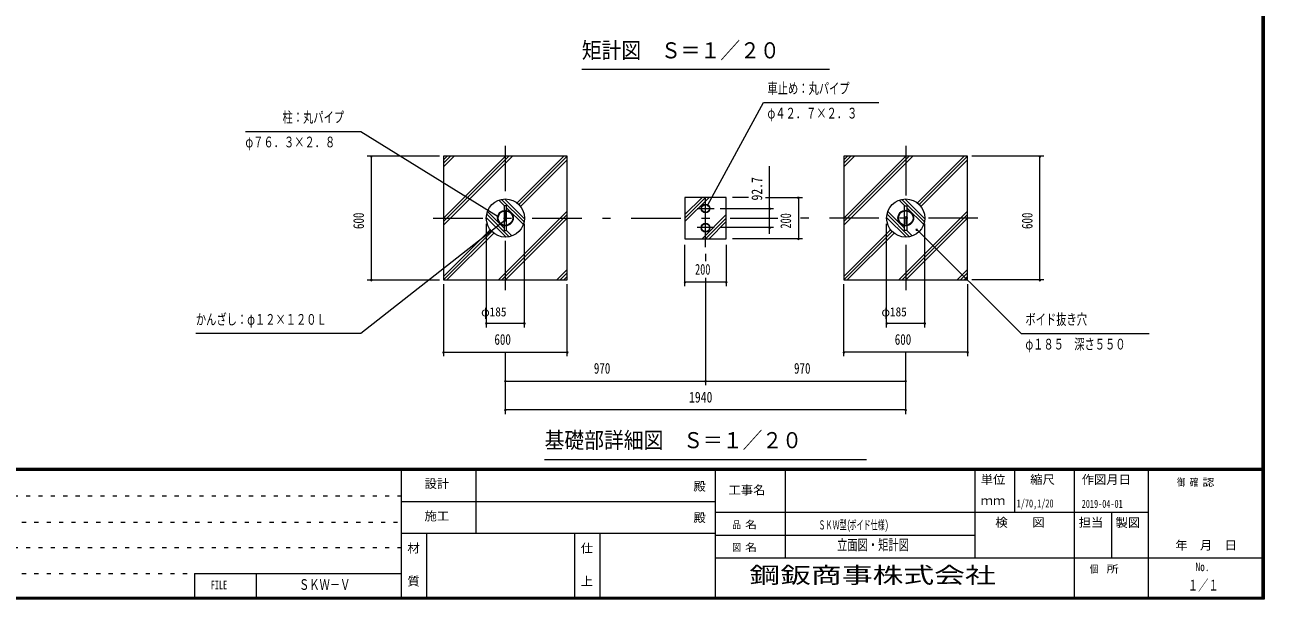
# Model space of a CAD drawing. Units: millimetres, scale not verified, with parts at other scales. Extents: x -30064 to 30064, y -14150 to 14150.
# Drawn here: x 9042 to 30064, y -14150 to -4402 of the extents above; entities that cross this region are included whole.
import ezdxf
from ezdxf.enums import TextEntityAlignment as Align

# ---------------------------------------------------------------- set-up
doc = ezdxf.new("R2010")
doc.units = ezdxf.units.MM
doc.header["$LTSCALE"] = 70
doc.linetypes.add('USER1', pattern=[3, 1, -2])
doc.linetypes.add('USER3', pattern=[24, 12, -5, 2, -5])
doc.layers.add('0-1_0-F', color=7, linetype='Continuous')
for name, color, linetype, lineweight in [('0-6_2-0BOLD', 7, 'Continuous', 18), ('0-8_2-2CENTER', 3, 'USER3', 18), ('0-A_2-5DIM', 3, 'Continuous', 18), ('0-B_2-6HATCH', 2, 'Continuous', 18), ('0-C_F-F', 5, 'Continuous', 18)]:
    doc.layers.add(name, color=color, linetype=linetype, lineweight=lineweight)
doc.styles.add('ＭＳ ゴシック', font='')
doc.styles.get('ＭＳ ゴシック').set_extended_font_data('MS Gothic')

msp = doc.modelspace()

# ---------------------------------------------------------------- linework, layer by layer
at = {"layer": '0-6_2-0BOLD'}
for p, q in [((17172.5, -7560.17), (17172.5, -7804.03)), ((17214.51, -7804.03), (17214.51, -7560.17)), ((23962.51, -7804.03), (23962.51, -7560.17)), ((24004.51, -7560.17), (24004.51, -7804.03)), ((17214.51, -7892.1), (17214.51, -7813.96)), ((24004.51, -7813.96), (24004.51, -7892.1))]:
    msp.add_line(p, q, dxfattribs=at)
for points in [[(18243.5, -8732.1), (18243.5, -6632.09), (16143.5, -6632.09), (16143.5, -8732.1)], [(25033.5, -8732.1), (25033.5, -6632.09), (22933.5, -6632.09), (22933.5, -8732.1)], [(20938.5, -8032.1), (20938.5, -7332.1), (20238.5, -7332.1), (20238.5, -8032.1)]]:
    msp.add_lwpolyline(points, close=True, dxfattribs=at)
for points in [[(17214.51, -7550.23), (17214.51, -7472.1), (17172.5, -7472.1), (17172.5, -7550.23)], [(23962.51, -7550.23), (23962.51, -7472.1), (24004.51, -7472.1), (24004.51, -7550.23)], [(17172.5, -7813.96), (17172.5, -7892.1), (17214.51, -7892.1)], [(24004.51, -7892.1), (23962.51, -7892.1), (23962.51, -7813.96)]]:
    msp.add_lwpolyline(points, dxfattribs=at)
for centre, radius in [((17193.5, -7682.1), 323.75), ((17193.5, -7682.1), 133.53), ((17193.5, -7682.1), 123.72), ((20588.5, -7519.87), 74.72), ((20588.5, -7519.87), 66.67), ((23983.5, -7682.1), 323.75), ((23983.5, -7682.1), 133.53), ((23983.5, -7682.1), 123.72), ((20588.5, -7844.32), 74.72), ((20588.5, -7844.32), 66.67)]:
    msp.add_circle(centre, radius, dxfattribs=at)
at = {"layer": '0-8_2-2CENTER'}
for p, q in [((17193.5, -8907.1), (17193.5, -6457.1)), ((23983.5, -6457.1), (23983.5, -8907.1)), ((20588.5, -8177.07), (20588.5, -7187.12)), ((20443.78, -7519.87), (20733.23, -7519.87)), ((15968.5, -7682.1), (21812.9, -7682.1)), ((25208.5, -7682.1), (22093.5, -7682.1)), ((20733.23, -7844.32), (20443.78, -7844.32))]:
    msp.add_line(p, q, dxfattribs=at)
at = {"layer": '0-A_2-5DIM'}
for p, q in [((22688.5, -5162.1), (18488.5, -5162.1)), ((16073.5, -6632.09), (14848.5, -6632.09)), ((14932.5, -6632.09), (14904.5, -6632.09)), ((14918.5, -6632.09), (14918.5, -8732.1)), ((26328.51, -6632.09), (25103.51, -6632.09)), ((26272.5, -6632.09), (26244.5, -6632.09)), ((26258.5, -8732.1), (26258.5, -6632.09)), ((21673.5, -7951.2), (21673.5, -6798.87)), ((21319.45, -7332.1), (21043.5, -7332.1)), ((21603.5, -7332.1), (22233.5, -7332.1)), ((22177.5, -7332.1), (22149.5, -7332.1)), ((22163.5, -7332.1), (22163.5, -8032.1)), ((20638.1, -7459.2), (20610.1, -7459.2)), ((20838.23, -7519.87), (21743.5, -7519.87)), ((21687.5, -7519.87), (21659.5, -7519.87)), ((17082.14, -7653.79), (17054.14, -7653.79)), ((17199, -7721.91), (17171, -7721.91)), ((16869.75, -7781.69), (16869.75, -9537.1)), ((17517.25, -9537.1), (17517.25, -7781.69)), ((21743.5, -7844.32), (20838.23, -7844.32)), ((21687.5, -7844.32), (21659.5, -7844.32)), ((23659.75, -9537.1), (23659.75, -7781.69)), ((24183.3, -7875.25), (24155.3, -7875.25)), ((24307.25, -9537.1), (24307.25, -7781.69)), ((20238.5, -8837.1), (20238.5, -8137.1)), ((20938.5, -8137.1), (20938.5, -8837.1)), ((22233.5, -8032.1), (21043.5, -8032.1)), ((22177.5, -8032.09), (22149.5, -8032.09)), ((20588.5, -8287.45), (20588.5, -8413.52)), ((14848.5, -8732.1), (16073.5, -8732.1)), ((14932.5, -8732.09), (14904.5, -8732.09)), ((16143.5, -8802.09), (16143.5, -10027.1)), ((18243.5, -10027.1), (18243.5, -8802.09)), ((20252.5, -8767.09), (20224.5, -8767.09)), ((20938.5, -8767.09), (20238.5, -8767.09)), ((20588.5, -8697.09), (20588.5, -10517.09)), ((20952.5, -8767.09), (20924.5, -8767.09)), ((22933.5, -10027.1), (22933.5, -8802.09)), ((25033.5, -8802.09), (25033.5, -10027.1)), ((26328.51, -8732.1), (25103.51, -8732.1)), ((26272.5, -8732.09), (26244.5, -8732.09)), ((16883.75, -9467.09), (16855.75, -9467.09)), ((16869.75, -9467.1), (17517.25, -9467.1)), ((17531.25, -9467.09), (17503.25, -9467.09)), ((23673.75, -9467.09), (23645.75, -9467.09)), ((23659.75, -9467.1), (24307.25, -9467.1)), ((24321.25, -9467.09), (24293.25, -9467.09)), ((16157.5, -9957.09), (16129.5, -9957.09)), ((16143.5, -9957.1), (18243.5, -9957.1)), ((17193.5, -11007.1), (17193.5, -9957.1)), ((18257.5, -9957.09), (18229.5, -9957.09)), ((22947.5, -9957.09), (22919.5, -9957.09)), ((25033.5, -9957.1), (22933.5, -9957.1)), ((23983.5, -11007.1), (23983.5, -9957.1)), ((25047.5, -9957.09), (25019.5, -9957.09)), ((17207.5, -10447.09), (17179.5, -10447.09)), ((17193.5, -10447.1), (23983.5, -10447.1)), ((20602.5, -10447.09), (20574.5, -10447.09)), ((23997.5, -10447.09), (23969.5, -10447.09)), ((17207.5, -10937.09), (17179.5, -10937.09)), ((23983.5, -10937.1), (17193.5, -10937.1)), ((23997.5, -10937.09), (23969.5, -10937.09)), ((17858.51, -11777.1), (23318.51, -11777.1))]:
    msp.add_line(p, q, dxfattribs=at)
for points in [[(20624.1, -7459.2), (21568.5, -5722.1), (23528.5, -5722.1)], [(12783.51, -6212.1), (14743.5, -6212.1), (17068.14, -7653.79)], [(17185, -7721.91), (14743.5, -9642.1), (11943.5, -9642.1)], [(24169.3, -7875.25), (25943.5, -9642.1), (28113.51, -9642.1)]]:
    msp.add_lwpolyline(points, dxfattribs=at)
for centre in [(14918.5, -6632.09), (26258.5, -6632.09), (22163.5, -7332.1), (20624.1, -7459.2), (21673.5, -7519.87), (17068.14, -7653.79), (17185, -7721.91), (21673.5, -7844.32), (24169.3, -7875.25), (22163.5, -8032.09), (14918.5, -8732.09), (20238.5, -8767.09), (20938.5, -8767.09), (26258.5, -8732.09), (16869.75, -9467.09), (17517.25, -9467.09), (23659.75, -9467.09), (24307.25, -9467.09), (16143.5, -9957.09), (18243.5, -9957.09), (22933.5, -9957.09), (25033.5, -9957.09), (17193.5, -10447.09), (20588.5, -10447.09), (23983.5, -10447.09), (17193.5, -10937.09), (23983.5, -10937.09)]:
    msp.add_arc(centre, 14, 180, 0, dxfattribs=at)
at = {"layer": '0-B_2-6HATCH'}
for p, q in [((17312.96, -6632.09), (16143.5, -7801.54)), ((16143.5, -7742.14), (17253.56, -6632.09)), ((17194.16, -6632.09), (16143.5, -7682.75)), ((16323, -6632.09), (16143.5, -6811.59)), ((16143.5, -6752.2), (16263.6, -6632.09)), ((16204.22, -6632.09), (16143.5, -6692.8)), ((17390.8, -7425.41), (18184.11, -6632.09)), ((18243.5, -6632.1), (17422.43, -7453.17)), ((17450.19, -7484.8), (18243.5, -6691.49)), ((22933.5, -7801.54), (24102.96, -6632.09)), ((24043.56, -6632.09), (22933.5, -7742.14)), ((22933.5, -7682.75), (23984.16, -6632.09)), ((22933.5, -6811.59), (23113, -6632.09)), ((23053.61, -6632.09), (22933.5, -6752.2)), ((22933.5, -6692.8), (22994.22, -6632.09)), ((24180.8, -7425.41), (24974.11, -6632.09)), ((25033.5, -6632.1), (24212.43, -7453.17)), ((24240.19, -7484.8), (25033.5, -6691.49)), ((20238.5, -7741.49), (20647.9, -7332.1)), ((20588.5, -7332.1), (20238.5, -7682.09)), ((20238.5, -7622.7), (20529.11, -7332.1)), ((17074.06, -8732.1), (18243.5, -7562.65)), ((17176.79, -7472.1), (17082.62, -7377.93)), ((17128.95, -7364.85), (17510.75, -7746.66)), ((17517.05, -7693.56), (17182.03, -7358.55)), ((17497.67, -7792.98), (17214.51, -7509.81)), ((25033.5, -7562.65), (23864.06, -8732.1)), ((23872.63, -7377.93), (23966.79, -7472.1)), ((24300.75, -7746.66), (23918.95, -7364.85)), ((23972.03, -7358.55), (24307.05, -7693.56)), ((24004.51, -7509.81), (24287.67, -7792.98)), ((16869.96, -7670.63), (17204.97, -8005.64)), ((17258.07, -7999.34), (16876.26, -7617.53)), ((16889.33, -7571.21), (17172.5, -7854.38)), ((18243.5, -7622.05), (17133.45, -8732.1)), ((17192.86, -8732.1), (18243.5, -7681.44)), ((20938.5, -7622.7), (20529.11, -8032.1)), ((20588.5, -8032.1), (20938.5, -7682.1)), ((20938.5, -7741.5), (20647.9, -8032.1)), ((23994.97, -8005.64), (23659.96, -7670.63)), ((23666.26, -7617.53), (24048.07, -7999.34)), ((23962.5, -7854.38), (23679.34, -7571.21)), ((23923.45, -8732.1), (25033.5, -7622.05)), ((25033.5, -7681.44), (23982.86, -8732.1)), ((16936.82, -7879.39), (16143.5, -8672.7)), ((16143.51, -8732.1), (16964.58, -7911.02)), ((16996.21, -7938.79), (16202.9, -8732.1)), ((17210.22, -7892.1), (17304.38, -7986.27)), ((23726.82, -7879.39), (22933.5, -8672.7)), ((22933.51, -8732.1), (23754.58, -7911.02)), ((23786.21, -7938.79), (22992.9, -8732.1)), ((24094.38, -7986.27), (24000.22, -7892.1)), ((18243.5, -8552.6), (18064.01, -8732.1)), ((18123.41, -8732.1), (18243.5, -8611.99)), ((24854.01, -8732.1), (25033.5, -8552.6)), ((25033.5, -8611.99), (24913.41, -8732.1)), ((18243.5, -8671.39), (18182.8, -8732.1)), ((24972.8, -8732.1), (25033.5, -8671.39))]:
    msp.add_line(p, q, dxfattribs=at)
at = {"layer": '0-C_F-F'}
for p, q in [((30028.62, -11931), (-10081.38, -11931)), ((-10081.38, -11934.5), (30028.62, -11934.5)), ((30028.62, -11938), (-10081.38, -11938)), ((-10081.38, -11941.5), (30028.62, -11941.5)), ((30028.62, -11945), (-10081.38, -11945)), ((-10081.38, -11948.5), (30028.62, -11948.5)), ((30028.62, -11952), (-10081.38, -11952)), ((-10081.38, -11955.5), (30028.62, -11955.5)), ((30028.62, -11959), (-10081.38, -11959)), ((-10081.38, -11962.5), (30028.62, -11962.5)), ((30028.62, -11966), (-10081.38, -11966)), ((15433.62, -14150), (15433.62, -11966)), ((16693.62, -11966), (16693.62, -13030)), ((20753.62, -11966), (20753.62, -14150)), ((21943.62, -13450), (21943.62, -11966)), ((25163.62, -13450), (25163.62, -11966)), ((25828.62, -11966), (25828.62, -12680)), ((26843.62, -14150), (26843.62, -11966)), ((28103.62, -14150), (28103.62, -11966)), ((20753.62, -12498), (15433.62, -12498)), ((28103.62, -12680), (20753.62, -12680)), ((27473.62, -12680), (27473.62, -13450)), ((15433.62, -13030), (20753.62, -13030)), ((15853.62, -13030), (15853.62, -14150)), ((18373.62, -14150), (18373.62, -13030)), ((18793.62, -13030), (18793.62, -14150)), ((20753.62, -13065), (25163.62, -13065)), ((20753.62, -13450), (30063.62, -13450)), ((11922.43, -13713.2), (15433.62, -13713.2)), ((11922.43, -13713.2), (11922.43, -14150)), ((12972.43, -14150), (12972.43, -13713.2))]:
    msp.add_line(p, q, dxfattribs=at)
at = {"layer": '0-C_F-F', "color": 6, "linetype": 'USER1'}
for p, q in [((15433.62, -12402.8), (-10116.38, -12402.8)), ((-10116.38, -12839.6), (15433.62, -12839.6)), ((15433.62, -13276.4), (-10116.38, -13276.4)), ((-10116.38, -13713.2), (11922.43, -13713.2))]:
    msp.add_line(p, q, dxfattribs=at)
at = {"layer": '0-C_F-F'}
for points in [[(30063.62, -14150), (-10116.38, -14150), (-10116.38, 13990), (30063.62, 13990)], [(30060.12, -14146.5), (-10112.88, -14146.5), (-10112.88, 13986.5), (30060.12, 13986.5)], [(30056.62, -14143), (30056.62, 13983), (-10109.38, 13983), (-10109.38, -14143)], [(30053.12, -14139.5), (30053.12, 13979.5), (-10105.88, 13979.5), (-10105.88, -14139.5)], [(30049.62, -14136), (30049.62, 13976), (-10102.38, 13976), (-10102.38, -14136)], [(30046.12, -14132.5), (-10098.88, -14132.5), (-10098.88, 13972.5), (30046.12, 13972.5)], [(30042.62, -14129), (30042.62, 13969), (-10095.38, 13969), (-10095.38, -14129)], [(30039.12, -14125.5), (30039.12, 13965.5), (-10091.88, 13965.5), (-10091.88, -14125.5)], [(30035.62, -14122), (30035.62, 13962), (-10088.38, 13962), (-10088.38, -14122)], [(30032.12, -14118.5), (30032.12, 13958.5), (-10084.88, 13958.5), (-10084.88, -14118.5)], [(30028.62, -14115), (30028.62, 13955), (-10081.38, 13955), (-10081.38, -14115)]]:
    msp.add_lwpolyline(points, close=True, dxfattribs=at)

# ---------------------------------------------------------------- texts
at = {"layer": '0-1_0-F', "style": 'ＭＳ ゴシック'}
for s, height, width, p in [('1/70,1/20', 136.8, 0.65, (25865.28, -12633.38)), ('2019-04-01', 136.8, 0.65, (26968.63, -12640.3)), ('ＳＫＷ型(', 155, 0.55, (22503.62, -13012.5)), ('ボイド仕様)', 155, 0.55, (23029.7, -13012.5)), ('立面図・矩計図', 182.3, 0.7, (22818.62, -13372.63)), ('ＳＫＷ－Ｖ', 182.3, 0.7, (13692.85, -14046.73)), ('１／１', 182.3, 0.7, (28768.62, -14058.29))]:
    msp.add_text(s, height=height, dxfattribs=dict(at, width=width)).set_placement(p, align=Align.BOTTOM_LEFT)
at = {"layer": '0-A_2-5DIM', "color": 7, "style": 'ＭＳ ゴシック'}
for s, height, width, p in [('矩計図\u3000Ｓ＝１／２０', 273.5, 0.9, (18488.5, -5054.79)), ('車止め：丸パイプ', 182.3, 0.7, (21638.49, -5627.23)), ('柱：丸パイプ', 182.3, 0.7, (13413.51, -6117.22)), ('φ４２．７×２．３', 182.3, 0.7, (21638.49, -6047.22)), ('φ７６．３×２．８', 182.3, 0.7, (12783.5, -6537.23)), ('200', 182.3, 0.7, (20410.34, -8697.09)), ('φ185', 155, 0.9, (16782.25, -9397.09)), ('φ185', 155, 0.9, (23572.25, -9397.09)), ('かんざし：φ１２×１２０Ｌ', 182.3, 0.7, (11943.5, -9547.22)), ('ボイド抜き穴', 182.3, 0.7, (26013.5, -9547.22)), ('600', 182.3, 0.75, (17007.51, -9887.09)), ('600', 182.3, 0.75, (23797.51, -9887.09)), ('φ１８５\u3000深さ５５０', 182.3, 0.7, (26013.5, -9967.22)), ('970', 182.3, 0.75, (18693.85, -10377.09)), ('970', 182.3, 0.75, (22088.85, -10377.09)), ('1940', 182.3, 0.8, (20307.45, -10867.09)), ('基礎部詳細図\u3000Ｓ＝１／２０', 273.5, 0.9, (17858.51, -11669.79)), ('鋼鈑商事株式会社', 273.5, 1.4, (21332.12, -13958.88))]:
    msp.add_text(s, height=height, dxfattribs=dict(at, width=width)).set_placement(p, align=Align.BOTTOM_LEFT)
for s, width, p in [('92.7', 0.8, (21603.5, -7384.28)), ('600', 0.75, (14848.5, -7868.1)), ('200', 0.7, (22093.5, -7860.26)), ('600', 0.75, (26188.5, -7868.1))]:
    msp.add_text(s, height=182.3, rotation=90, dxfattribs=dict(at, width=width)).set_placement(p, align=Align.BOTTOM_LEFT)
at = {"layer": '0-C_F-F', "color": 7, "style": 'ＭＳ ゴシック'}
for s, height, width, p in [('設計', 145.9, 1.05, (15822.13, -12307.36)), ('殿', 145.9, 1.05, (20382.62, -12352.1)), ('単位', 145.9, 1.05, (25254.62, -12236.6)), ('縮尺', 145.9, 1.05, (26094.62, -12236.6)), ('作図月日', 145.9, 1.05, (26968.08, -12238.03)), ('御 ', 124, 0.85, (28583.48, -12266.2)), ('確 ', 124, 0.85, (28799.62, -12266.2)), ('認', 124, 1.2, (29015.76, -12266.2)), ('工事名', 145.9, 1.05, (20977.62, -12415.1)), ('ｍｍ', 145.9, 1.05, (25254.62, -12593.6)), ('施工', 145.9, 1.05, (15822.13, -12856.1)), ('殿', 145.9, 1.05, (20382.62, -12884.1)), ('品 ', 124, 0.85, (21042.37, -12984.5)), ('名', 124, 1.2, (21258.51, -12984.5)), ('検\u3000\u3000図', 145.9, 1.05, (25503.12, -12964.6)), ('担当', 145.9, 1.05, (26917.12, -12964.6)), ('製図', 145.9, 1.05, (27541.5, -12968.04)), ('材', 145.9, 1.05, (15531.62, -13402.1)), ('仕', 145.9, 1.05, (18471.62, -13402.1)), ('図 ', 124, 0.85, (21042.37, -13369.5)), ('名', 124, 1.2, (21258.51, -13369.5)), ('\u3000年\u3000月\u3000日', 145.9, 1.05, (28346.86, -13352.3)), ('個  ', 124, 0.85, (27102.62, -13737)), ('所', 124, 1.2, (27390.81, -13737)), ('No.', 145.9, 0.8, (28898.12, -13717.1)), ('FILE', 145.9, 0.7, (12197.17, -14023.7)), ('質', 145.9, 1.05, (15531.62, -13962.1)), ('上', 145.9, 1.05, (18471.62, -13962.1))]:
    msp.add_text(s, height=height, dxfattribs=dict(at, width=width)).set_placement(p, align=Align.BOTTOM_LEFT)

doc.saveas('drawing.dxf')
